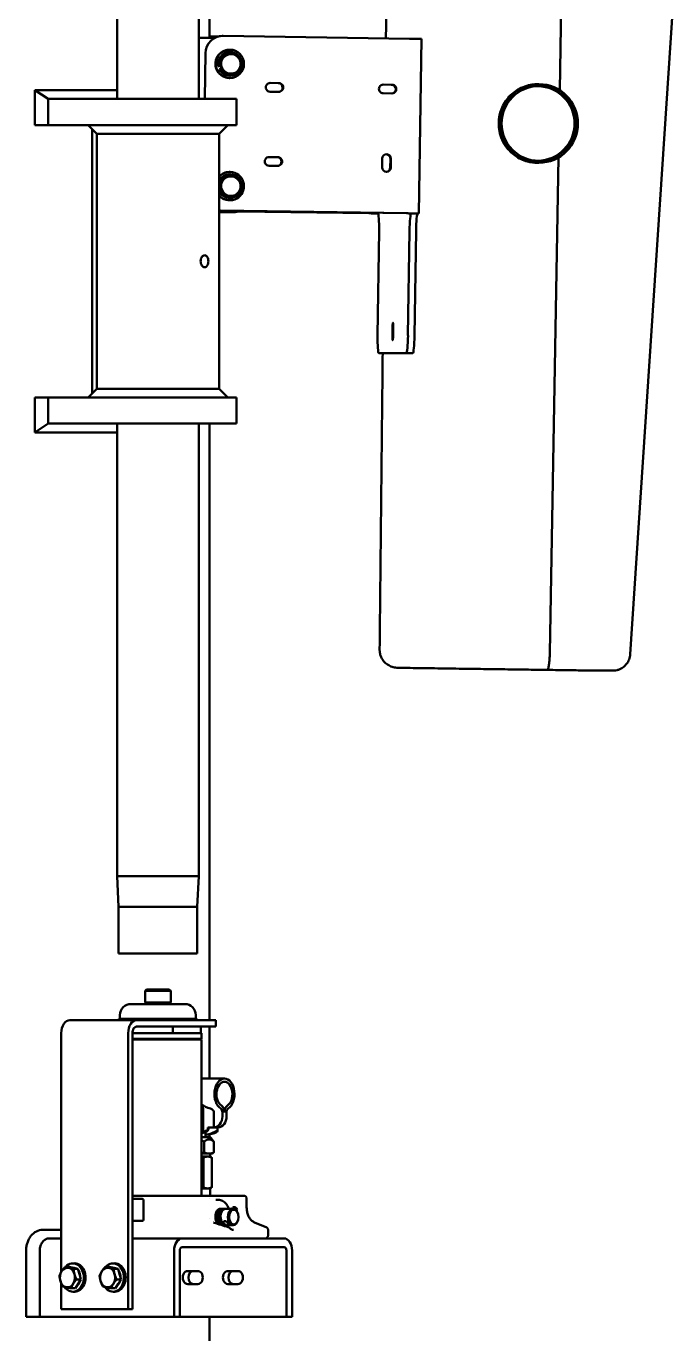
# Model space of a CAD drawing. Header units: inches. Extents: x 15 to 402, y 6 to 258.
# Drawn here: x 319.97 to 338.48, y 78.01 to 115.44 of the extents above; entities that cross this region are included whole.
import ezdxf

# ---------------------------------------------------------------- set-up
doc = ezdxf.new("R2010")
doc.units = ezdxf.units.IN
doc.header["$LTSCALE"] = 12
doc.header["$MEASUREMENT"] = 0
doc.layers.add('Visible (ANSI)', color=7, linetype='Continuous', lineweight=50)

msp = doc.modelspace()

# ---------------------------------------------------------------- linework, layer by layer
at = {"layer": 'Visible (ANSI)'}
for p, q in [((322.57209, 120.86465), (322.57209, 113.36465)), ((324.91209, 120.86465), (324.91209, 113.36465)), ((325.21803, 115.11465), (325.21803, 117.11465)), ((335.28763, 116.02362), (335.24495, 113.60899)), ((338.48223, 115.97381), (337.26489, 97.46387)), ((324.91209, 115.11465), (325.37053, 115.11465)), ((325.46903, 115.14936), (325.21803, 115.15296)), ((325.58385, 115.16282), (325.60019, 115.16282)), ((325.6073, 115.16277), (330.94481, 115.08622)), ((331.28709, 115.08089), (331.21593, 110.0814)), ((325.08356, 113.36465), (325.10214, 114.66997)), ((325.58231, 114.52448), (325.67424, 114.65792)), ((325.67424, 114.65792), (325.69105, 114.65792)), ((325.7952, 114.77065), (325.80218, 114.77065)), ((325.81037, 114.70465), (325.80218, 114.70465)), ((325.47838, 114.29725), (325.47019, 114.29725)), ((325.52659, 114.31427), (325.47838, 114.29725)), ((325.49038, 114.39104), (325.58231, 114.52448)), ((325.49038, 114.39104), (325.5072, 114.39104)), ((325.55954, 114.24441), (325.49038, 114.39104)), ((325.56423, 114.23081), (325.50126, 114.20857)), ((325.50946, 114.20857), (325.50126, 114.20857)), ((325.50946, 114.20857), (325.56555, 114.22838)), ((325.62869, 114.09778), (325.55954, 114.24441)), ((325.62869, 114.09778), (325.64551, 114.09778)), ((325.78977, 114.08458), (325.62869, 114.09778)), ((325.95086, 114.07138), (325.78977, 114.08458)), ((325.7952, 113.95865), (325.80218, 113.95865)), ((325.81037, 114.02465), (325.80218, 114.02465)), ((325.95086, 114.07138), (325.96767, 114.07138)), ((327.19076, 113.81469), (326.95045, 113.81814)), ((326.95807, 113.81827), (327.2071, 113.81469)), ((320.21962, 113.61328), (320.21962, 112.61465)), ((320.21962, 113.61328), (322.57209, 113.61328)), ((320.21962, 113.61328), (320.60597, 113.36465)), ((327.20354, 113.56472), (326.95452, 113.56829)), ((330.42806, 113.76827), (330.18775, 113.77171)), ((330.44084, 113.51829), (330.19182, 113.52186)), ((330.19538, 113.77184), (330.4444, 113.76827)), ((334.61433, 113.7829), (334.64636, 113.7829)), ((320.60597, 113.36465), (322.29582, 113.36465)), ((320.60597, 113.36465), (320.60597, 112.61465)), ((325.99209, 113.36465), (322.29582, 113.36465)), ((325.99209, 112.61465), (325.99209, 113.36465)), ((320.21962, 112.61465), (320.60597, 112.61465)), ((322.29582, 112.61465), (320.60597, 112.61465)), ((321.99209, 112.36465), (321.74209, 112.61465)), ((321.85779, 112.49895), (321.85779, 104.93035)), ((321.99209, 112.36465), (321.99209, 105.06465)), ((325.49209, 112.36465), (321.99209, 112.36465)), ((322.29582, 112.61465), (325.99209, 112.61465)), ((325.49209, 112.36465), (325.74209, 112.61465)), ((325.49209, 112.36465), (325.49209, 105.06465)), ((327.16059, 111.69491), (326.92028, 111.69836)), ((326.9279, 111.69848), (327.17693, 111.69491)), ((330.16165, 111.40208), (330.16521, 111.65205)), ((330.39433, 111.39851), (330.39789, 111.64848)), ((330.41423, 111.64848), (330.41067, 111.39851)), ((335.21097, 111.68609), (334.96035, 97.50583)), ((325.7952, 111.27065), (325.80218, 111.27065)), ((325.81037, 111.20465), (325.80218, 111.20465)), ((327.17337, 111.44494), (326.92435, 111.44851)), ((334.60614, 111.5329), (334.64636, 111.5329)), ((325.49209, 110.89352), (325.58231, 111.02448)), ((325.49209, 110.89104), (325.5072, 110.89104)), ((325.55954, 110.74441), (325.49209, 110.88742)), ((325.52659, 110.81427), (325.49209, 110.80209)), ((325.58231, 111.02448), (325.67424, 111.15792)), ((325.67424, 111.15792), (325.69105, 111.15792)), ((325.56423, 110.73081), (325.50126, 110.70857)), ((325.50946, 110.70857), (325.50126, 110.70857)), ((325.50946, 110.70857), (325.56555, 110.72838)), ((325.62869, 110.59778), (325.55954, 110.74441)), ((325.62869, 110.59778), (325.64551, 110.59778)), ((325.78977, 110.58458), (325.62869, 110.59778)), ((325.95086, 110.57138), (325.78977, 110.58458)), ((325.7952, 110.45865), (325.80218, 110.45865)), ((325.81037, 110.52465), (325.80218, 110.52465)), ((325.95086, 110.57138), (325.96767, 110.57138)), ((325.9034, 110.11465), (325.49209, 110.11465)), ((330.87365, 110.08673), (325.53615, 110.16328)), ((326.06039, 110.14013), (329.78378, 110.08673)), ((326.06106, 110.14036), (329.80012, 110.08673)), ((330.85731, 110.08673), (326.09936, 110.15497)), ((330.00323, 110.08406), (330.03613, 110.08406)), ((330.99484, 110.08406), (331.02774, 110.08406)), ((331.18161, 110.08138), (331.21451, 110.08138)), ((330.07259, 109.58411), (330.0299, 106.58441)), ((330.90145, 106.58441), (330.94415, 109.58411)), ((331.08822, 106.58173), (331.13092, 109.58143)), ((330.45471, 106.57941), (330.45827, 106.82939)), ((330.48006, 106.82939), (330.4765, 106.57941)), ((330.0663, 106.08446), (330.25307, 106.08179)), ((330.06636, 106.08446), (330.85076, 106.08446)), ((330.25313, 106.08179), (331.03753, 106.08179)), ((321.99209, 105.06465), (321.74209, 104.81465)), ((321.99209, 105.06465), (325.49209, 105.06465)), ((325.49209, 105.06465), (325.74209, 104.81465)), ((320.21962, 104.81465), (320.60597, 104.81465)), ((320.21962, 104.81465), (320.21962, 103.81601)), ((320.60597, 104.81465), (322.29582, 104.81465)), ((320.60597, 104.81465), (320.60597, 104.06465)), ((325.99209, 104.81465), (322.29582, 104.81465)), ((325.99209, 104.81465), (325.99209, 104.06465)), ((320.21962, 103.81601), (320.60597, 104.06465)), ((322.57209, 103.81601), (320.21962, 103.81601)), ((322.29582, 104.06465), (320.60597, 104.06465)), ((322.29582, 104.06465), (325.99209, 104.06465)), ((322.57209, 104.06465), (322.57209, 91.11465)), ((324.91209, 104.06465), (324.91209, 91.11465)), ((325.21803, 86.98965), (325.21803, 104.06465)), ((334.96035, 97.50583), (334.96035, 97.50579)), ((336.75826, 96.99657), (336.32356, 96.99657)), ((322.57209, 91.11465), (324.91209, 91.11465)), ((322.57209, 91.11465), (322.57581, 91.11465)), ((322.61709, 90.23465), (322.57209, 91.11465)), ((322.57581, 91.11465), (324.91209, 91.11465)), ((324.86709, 90.23465), (324.91209, 91.11465)), ((322.61709, 90.23465), (324.86709, 90.23465)), ((322.61709, 90.23465), (322.61709, 88.89465)), ((322.62066, 90.23465), (322.61709, 90.23465)), ((324.86709, 90.23465), (322.62066, 90.23465)), ((324.86709, 90.23465), (324.86709, 88.89465)), ((322.61709, 88.89465), (324.86709, 88.89465)), ((323.41706, 87.86945), (323.37512, 87.82751)), ((323.37512, 87.82751), (324.10907, 87.82751)), ((323.37512, 87.82751), (323.37512, 87.49199)), ((324.06713, 87.86945), (323.41706, 87.86945)), ((324.06713, 87.86945), (324.10907, 87.82751)), ((324.10907, 87.82751), (324.10907, 87.49199)), ((324.51263, 87.45005), (322.97155, 87.45005)), ((324.10907, 87.49199), (323.37512, 87.49199)), ((323.41706, 87.45005), (323.37512, 87.49199)), ((324.06713, 87.45005), (324.10907, 87.49199)), ((321.21913, 86.98965), (323.13424, 86.98965)), ((322.657, 87.03065), (322.58736, 86.99044)), ((322.657, 87.1355), (322.657, 87.03065)), ((322.72244, 87.03065), (322.657, 87.03065)), ((323.55367, 87.03065), (322.72244, 87.03065)), ((323.13424, 86.98965), (325.34404, 86.98965)), ((324.57332, 87.03065), (323.55367, 87.03065)), ((324.82718, 87.03065), (324.57332, 87.03065)), ((324.82718, 87.1355), (324.82718, 87.03065)), ((324.82718, 87.03065), (324.89682, 86.99044)), ((325.40253, 86.98965), (325.34404, 86.98965)), ((325.40253, 86.98965), (325.40253, 86.80215)), ((320.97808, 86.61465), (320.97808, 79.78315)), ((322.89319, 78.71431), (322.89319, 86.61465)), ((323.01372, 78.71431), (323.01372, 86.61465)), ((324.17063, 86.61125), (323.01372, 86.61125)), ((323.13424, 86.80215), (325.34404, 86.80215)), ((324.17063, 86.61125), (324.17063, 86.80215)), ((324.97601, 86.61125), (324.17063, 86.61125)), ((324.97601, 86.61125), (324.97601, 86.80215)), ((324.99505, 86.61125), (324.97601, 86.61125)), ((324.99505, 86.61125), (324.99505, 86.45397)), ((325.21803, 85.31635), (325.21803, 86.80215)), ((325.40253, 86.80215), (325.34404, 86.80215)), ((324.99505, 86.45397), (323.01372, 86.45397)), ((324.99505, 86.4372), (323.01372, 86.4372)), ((324.8902, 86.4372), (324.8902, 86.45397)), ((324.99505, 86.4372), (324.99505, 81.96115)), ((325.64777, 85.31635), (324.99505, 85.31635)), ((325.04173, 84.40466), (325.04173, 83.79441)), ((325.3475, 83.91975), (325.3475, 84.3482)), ((325.58846, 84.2343), (325.58846, 84.3482)), ((325.70708, 84.3482), (325.70708, 84.2343)), ((325.17172, 83.83931), (325.17172, 83.91975)), ((325.3475, 83.91975), (325.17172, 83.91975)), ((325.46612, 83.91975), (325.3475, 83.91975)), ((325.45074, 83.83931), (325.45074, 83.91975)), ((325.23945, 83.63875), (324.99505, 83.63875)), ((325.06982, 83.50862), (325.06982, 83.1997)), ((325.10838, 83.79857), (325.10838, 83.63875)), ((325.10838, 83.71005), (325.12371, 83.71005)), ((325.21803, 83.63875), (325.21803, 83.7173)), ((325.23945, 83.63875), (325.31542, 83.54821)), ((325.3422, 83.50862), (325.3422, 83.1997)), ((325.20601, 83.16693), (324.99505, 83.16693)), ((325.29187, 83.16693), (325.20601, 83.16693)), ((325.23945, 83.08305), (325.23945, 83.16693)), ((325.29187, 83.16693), (325.31542, 83.18052)), ((325.16585, 83.08305), (324.99505, 83.08305)), ((325.04912, 83.05495), (325.04912, 82.19895)), ((325.23945, 83.08305), (325.16585, 83.08305)), ((325.23945, 83.08305), (325.25963, 83.07139)), ((325.28259, 83.05495), (325.28259, 82.19895)), ((324.99505, 82.17085), (325.16585, 82.17085)), ((325.16585, 82.17085), (325.23945, 82.17085)), ((325.23945, 82.17085), (325.25963, 82.18251)), ((325.23945, 82.17085), (325.23945, 81.96115)), ((323.01372, 81.96115), (323.88107, 81.96115)), ((323.01761, 81.87344), (323.01372, 81.87344)), ((323.28758, 81.87344), (323.01761, 81.87344)), ((323.33354, 81.81344), (323.33354, 81.29965)), ((323.88107, 81.96115), (326.19951, 81.96115)), ((325.21803, 81.88703), (325.21803, 81.88704)), ((325.40433, 81.84844), (325.4638, 81.84844)), ((325.89154, 81.62764), (325.86498, 81.58631)), ((326.28339, 81.87727), (326.28339, 81.62524)), ((323.01372, 81.23965), (323.01761, 81.23965)), ((323.01761, 81.23965), (323.28758, 81.23965)), ((325.21803, 81.30128), (325.21803, 81.30129)), ((325.53423, 81.58631), (325.52805, 81.58631)), ((325.58366, 81.58631), (325.57748, 81.58631)), ((325.63309, 81.58631), (325.62691, 81.58631)), ((325.89431, 81.58631), (325.67634, 81.58631)), ((326.00444, 81.55507), (325.99029, 81.53305)), ((326.02726, 81.46504), (326.02155, 81.47873)), ((320.44067, 80.9869), (320.97808, 80.9869)), ((325.632, 81.22386), (325.58178, 81.14573)), ((325.7449, 81.15129), (325.69896, 81.07983)), ((325.89431, 81.11449), (325.72124, 81.11449)), ((326.02726, 81.23576), (326.02155, 81.22207)), ((326.52222, 81.18941), (326.84545, 81.06123)), ((326.89505, 80.98121), (326.89505, 80.82353)), ((320.63275, 80.73965), (320.97808, 80.73965)), ((323.01372, 80.73965), (324.43317, 80.73965)), ((327.35785, 80.73965), (324.43317, 80.73965)), ((324.43317, 80.48965), (327.35785, 80.48965)), ((319.97171, 80.38965), (319.97171, 78.49452)), ((320.36133, 80.38965), (320.36133, 78.49452)), ((324.20819, 80.38965), (324.20819, 78.49452)), ((324.36889, 78.49452), (324.36889, 80.38965)), ((327.42213, 80.38965), (327.42213, 78.49452)), ((327.58283, 78.49452), (327.58283, 80.38965)), ((321.20684, 79.92357), (321.08284, 79.92357)), ((321.20684, 79.92357), (321.32939, 79.89661)), ((321.36111, 80.02552), (321.30968, 80.02552)), ((321.45194, 79.86964), (321.32794, 79.86964)), ((321.32939, 79.89661), (321.45194, 79.86964)), ((321.45194, 79.86964), (321.49533, 79.71762)), ((322.3559, 79.92357), (322.23191, 79.92357)), ((322.3559, 79.92357), (322.47845, 79.89661)), ((322.51017, 80.02552), (322.45875, 80.02552)), ((322.601, 79.86964), (322.47701, 79.86964)), ((322.47845, 79.89661), (322.601, 79.86964)), ((322.601, 79.86964), (322.64439, 79.71762)), ((324.59734, 79.80702), (324.88461, 79.80702)), ((325.74641, 79.80702), (326.03367, 79.80702)), ((320.97808, 79.44448), (320.97808, 78.71431)), ((321.45955, 79.44052), (321.38039, 79.31546)), ((321.53871, 79.56559), (321.41472, 79.56559)), ((321.53871, 79.56559), (321.45955, 79.44052)), ((321.49533, 79.71762), (321.53871, 79.56559)), ((322.60862, 79.44052), (322.52945, 79.31546)), ((322.68778, 79.56559), (322.56378, 79.56559)), ((322.68778, 79.56559), (322.60862, 79.44052)), ((322.64439, 79.71762), (322.68778, 79.56559)), ((324.88461, 79.43202), (324.59734, 79.43202)), ((326.03367, 79.43202), (325.74641, 79.43202)), ((321.38039, 79.31546), (321.25639, 79.31546)), ((321.36111, 79.21352), (321.30968, 79.21352)), ((322.52945, 79.31546), (322.40546, 79.31546)), ((322.51017, 79.21352), (322.45875, 79.21352)), ((320.97808, 78.71431), (322.89319, 78.71431)), ((322.89319, 78.71431), (323.01372, 78.71431)), ((319.97171, 78.49452), (320.36133, 78.49452)), ((324.20819, 78.49452), (320.36133, 78.49452)), ((324.36889, 78.49452), (324.20819, 78.49452)), ((327.42213, 78.49452), (324.36889, 78.49452)), ((325.21803, 69.48565), (325.21803, 78.49452)), ((327.42213, 78.49452), (327.58283, 78.49452))]:
    msp.add_line(p, q, dxfattribs=at)
for centre, radius, start, end in [((322.97155, 87.1355), 0.31455, 90, 180), ((324.51263, 87.1355), 0.31455, 0, 90), ((326.19951, 81.87727), 0.08388, 0, 90)]:
    msp.add_arc(centre, radius, start, end, dxfattribs=at)
for centre, major_axis, ratio, start_param, end_param in [((325.60019, 114.66282), (0, 0.5), 0.9961947, 6.26889911, 7.83969543), ((325.58385, 114.66282), (0, 0.5), 0.9961947, 0, 0.44258404), ((330.91213, 115.08622), (0.37496, -0.00534), 0.00124508, 0.00000038, 1.48353892), ((325.7952, 114.36465), (0, -0.406), 0.9961947, 3.14159265, 6.28318531), ((325.80218, 114.36465), (0, 0.34), 0.9961947, 0, 1.77035334), ((325.81037, 114.36465), (0, 0.34), 0.9961947, 4.6546772, 8.05353864), ((325.83155, 114.36465), (0, 0.281), 0.9961947, 6.20174484, 7.2489424), ((325.83155, 114.36465), (0, 0.281), 0.9961947, 5.15454729, 6.20174484), ((325.80218, 114.36465), (0, -0.34), 0.9961947, 5.18930475, 6.28318531), ((325.81037, 114.36465), (0, -0.34), 0.9961947, 5.18930475, 7.7583548), ((325.83155, 114.36465), (0, -0.281), 0.9961947, 4.10734974, 5.15454729), ((325.81037, 114.36465), (0, 0.281), 0.9961947, 1.89425748, 2.1316518), ((325.81037, 114.36465), (0, 0.281), 0.9961947, 0.8525336, 1.07898058), ((325.83155, 114.36465), (0, -0.281), 0.9961947, 5.15454729, 6.20174484), ((325.83155, 114.36465), (0, -0.281), 0.9961947, 6.20174484, 7.2489424), ((325.83155, 114.36465), (0, 0.281), 0.9961947, 4.10734974, 5.15454729), ((325.81037, 114.36465), (0, -0.281), 0.9961947, 6.16615346, 6.23733623), ((326.9563, 113.69328), (0, -0.125), 0.9961947, 3.12730645, 6.26889911), ((327.18898, 113.68971), (0, -0.125), 0.9961947, 0.04695665, 3.12730645), ((327.20532, 113.68971), (0, 0.125), 0.9961947, 3.12730645, 6.26889911), ((330.1936, 113.64685), (0, -0.125), 0.9961947, 3.12730645, 6.26889911), ((330.42628, 113.64328), (0, -0.125), 0.9961947, 0.04695665, 3.12730645), ((330.44262, 113.64328), (0, 0.125), 0.9961947, 3.12730645, 6.26889911), ((334.60278, 112.6579), (0, -1.06949), 0.9961947, 0.02045237, 3.12114028), ((326.92613, 111.5735), (0, -0.125), 0.9961947, 3.12730645, 6.26889911), ((327.15881, 111.56992), (0, -0.125), 0.9961947, 0.04695665, 3.12730645), ((327.17515, 111.56992), (0, 0.125), 0.9961947, 3.12730645, 6.26889911), ((330.28972, 111.65027), (0, 0.125), 0.9961947, 4.69810278, 7.83969543), ((330.27338, 111.65027), (0, 0.125), 0.9961947, 4.69810278, 6.21752163), ((325.80218, 110.86465), (0, 0.406), 0.9961947, 2.26794786, 7.1568301), ((325.7952, 110.86465), (0, 0.406), 0.9961947, 0, 0.84720825), ((325.81037, 110.86465), (0, 0.34), 0.9961947, 4.6546772, 7.50489974), ((325.80218, 110.86465), (0, 0.34), 0.9961947, 0, 1.1567467), ((330.28616, 111.40029), (0, -0.125), 0.9961947, 4.69810278, 7.83969543), ((330.26982, 111.40029), (0, -0.125), 0.9961947, 0.06566367, 1.55651013), ((325.81037, 110.86465), (0, -0.34), 0.9961947, 5.18930475, 7.7583548), ((325.83155, 110.86465), (0, -0.281), 0.9961947, 4.10734974, 5.15454729), ((325.81037, 110.86465), (0, 0.281), 0.9961947, 0.8525336, 1.07898058), ((325.83155, 110.86465), (0, 0.281), 0.9961947, 6.20174484, 7.2489424), ((325.83155, 110.86465), (0, 0.281), 0.9961947, 5.15454729, 6.20174484), ((325.83155, 110.86465), (0, 0.281), 0.9961947, 4.10734974, 5.15454729), ((325.7952, 110.86465), (0, -0.406), 0.9961947, 5.43597706, 6.28318531), ((325.80218, 110.86465), (0, -0.34), 0.9961947, 5.18930475, 6.28318531), ((325.81037, 110.86465), (0, 0.281), 0.9961947, 1.89425748, 2.1316518), ((325.83155, 110.86465), (0, -0.281), 0.9961947, 5.15454729, 6.20174484), ((325.81037, 110.86465), (0, -0.281), 0.9961947, 6.16615346, 6.23733623), ((325.83155, 110.86465), (0, -0.281), 0.9961947, 6.20174484, 7.2489424), ((325.54326, 110.66323), (0, -0.5), 0.9961947, 6.18026888, 6.26889911), ((325.9034, 110.61465), (0, -0.5), 0.9961947, 0, 0.40436332), ((329.81646, 110.08673), (-0.37496, 0.00534), 0.00124508, 1.48353875, 2.20511079), ((329.81646, 110.08673), (0.18748, -0.00267), 0.00124508, 4.62513138, 6.1959277), ((330.02901, 109.58411), (0.00717, 0.49995), 0.08714685, 4.71363882, 6.28443514), ((330.84097, 110.08673), (0.18748, -0.00267), 0.00124508, 6.1959277, 7.76672403), ((330.84097, 110.08673), (0.37496, -0.00534), 0.00124508, 6.1959277, 7.76672403), ((330.98773, 109.58411), (0.00717, 0.49995), 0.08714685, 0.00124984, 1.57204616), ((331.17449, 109.58143), (0.00717, 0.49995), 0.08714685, 0.00124984, 1.57204616), ((330.46916, 106.82939), (0.00179, 0.12499), 0.08714685, 4.71363882, 7.85523147), ((330.07347, 106.58441), (-0.00717, -0.49995), 0.08714685, 4.71363882, 6.28443514), ((330.4656, 106.57941), (-0.00179, -0.12499), 0.08714685, 4.71363882, 7.85523147), ((330.85788, 106.58441), (-0.00717, -0.49995), 0.08714685, 0.00124984, 1.57204616), ((331.04464, 106.58173), (-0.00717, -0.49995), 0.08714685, 0.00124984, 1.57204616), ((330.59022, 97.57671), (-0.44224, 0.23315), 0.99921918, 0.47461333, 0.52037595), ((321.21913, 86.61465), (0, 0.375), 0.64278761, 0, 1.57079633), ((323.13424, 86.61465), (0, 0.375), 0.64278761, 0, 1.57079633), ((323.13424, 86.61465), (0, 0.1875), 0.64278761, 0, 1.57079633), ((325.64777, 84.87074), (0, -0.44561), 0.64278761, 0.38163623, 5.90154908), ((325.64777, 84.87074), (0, -0.35334), 0.64278761, 0.38163623, 5.90154908), ((325.4775, 84.87074), (0.62779, 0), 0.70980781, 3.83592501, 4.33075275), ((324.45087, 84.40466), (0.59086, 0), 0.70980781, 0, 0.40018522), ((325.18206, 84.3482), (0.16544, 0), 0.70980781, 0, 1.1891601), ((325.3475, 84.2343), (0, -0.31455), 0.76604444, 0, 1.57079633), ((325.46612, 84.2343), (0, -0.31455), 0.76604444, 0, 1.57079633), ((325.51298, 84.3482), (0, 0.11743), 0.64278761, 4.71238898, 5.90154908), ((325.51298, 84.3482), (0, 0.2097), 0.64278761, 4.71238898, 5.90154908), ((325.78257, 84.3482), (0, 0.2097), 0.64278761, 0.38163623, 1.57079633), ((325.78257, 84.3482), (0, 0.11743), 0.64278761, 0.38163623, 1.57079633), ((325.06441, 83.95169), (0, -0.18349), 0.76604444, 0.31821565, 1.39583924), ((324.78538, 84.75855), (0, -1.0485), 0.76604444, 0.26409472, 0.50179497), ((324.72608, 84.75855), (0, -1.0485), 0.76604444, 0.34147389, 0.40389183), ((324.46121, 84.75855), (1.47716, 0), 0.70980782, 5.11628082, 5.21418395), ((325.06441, 84.75855), (0, -1.0485), 0.76604444, 0.05478005, 0.50179497), ((325.12371, 84.75855), (0, -1.0485), 0.76604444, 0, 0.40389183), ((325.38858, 84.75855), (0, 1.0485), 0.12325683, 3.54548453, 3.64338766), ((323.28758, 81.81344), (0, 0.06), 0.76604444, 4.71238898, 6.28318531), ((325.94799, 81.59136), (0.05645, -0.03628), 0.54167522, 0, 3.14159265), ((323.28758, 81.29965), (0, -0.06), 0.76604444, 0, 1.57079633), ((325.89431, 81.3504), (0, -0.23591), 0.64278761, 2.14596671, 7.27881125), ((325.63823, 81.10944), (0.05645, -0.03628), 0.54167522, 0.20816827, 3.8803345), ((324.43317, 80.38965), (0, 0.35), 0.64278761, 0, 1.57079633), ((324.43317, 80.38965), (0, 0.1), 0.64278761, 0, 1.57079633), ((327.35785, 80.38965), (0, 0.35), 0.64278761, 4.71238898, 6.28318531), ((327.35785, 80.38965), (0, 0.1), 0.64278761, 4.71238898, 6.28318531), ((321.15348, 79.61952), (0, -0.281), 0.76604444, 4.02181599, 5.06901354), ((321.15348, 79.61952), (0, 0.281), 0.76604444, 6.11621109, 7.16340864), ((321.30968, 79.61952), (0, 0.406), 0.76604444, 2.28956428, 7.00757386), ((321.15348, 79.61952), (0, 0.281), 0.76604444, 5.06901354, 6.11621109), ((321.30968, 79.61952), (0, 0.281), 0.76604444, 5.95850892, 6.27391326), ((321.36111, 79.83931), (0, 0.1875), 0.76604444, 6.12321427, 6.40073659), ((321.36111, 79.61952), (0, 0.406), 0.76604444, 3.14159265, 6.28318531), ((321.30968, 79.61952), (0, -0.281), 0.76604444, 1.55112751, 2.30371427), ((322.30255, 79.61952), (0, -0.281), 0.76604444, 4.02181599, 5.06901354), ((322.30255, 79.61952), (0, 0.281), 0.76604444, 6.11621109, 7.16340864), ((322.45875, 79.61952), (0, 0.406), 0.76604444, 2.28956428, 7.00757386), ((322.30255, 79.61952), (0, 0.281), 0.76604444, 5.06901354, 6.11621109), ((322.45875, 79.61952), (0, 0.281), 0.76604444, 5.95850892, 6.27391326), ((322.51017, 79.83931), (0, 0.1875), 0.76604444, 6.12321427, 6.40073659), ((322.51017, 79.61952), (0, 0.406), 0.76604444, 3.14159265, 6.28318531), ((322.45875, 79.61952), (0, -0.281), 0.76604444, 1.55112751, 2.30371427), ((324.59734, 79.61952), (0, -0.1875), 0.76604444, 3.14159265, 6.28318531), ((324.75804, 79.61952), (0, 0.1875), 0.76604444, 0, 3.14159265), ((324.88461, 79.61952), (0, 0.1875), 0.76604444, 3.14159265, 6.28318531), ((325.74641, 79.61952), (0, -0.1875), 0.76604444, 3.14159265, 6.28318531), ((325.90711, 79.61952), (0, 0.1875), 0.76604444, 0, 3.14159265), ((326.03367, 79.61952), (0, 0.1875), 0.76604444, 3.14159265, 6.28318531), ((321.15348, 79.61952), (0, -0.281), 0.76604444, 5.06901354, 6.11621109), ((321.15348, 79.61952), (0, -0.281), 0.76604444, 6.11621109, 7.16340864), ((321.15348, 79.61952), (0, 0.281), 0.76604444, 4.02181599, 5.06901354), ((321.30968, 79.61952), (0, -0.281), 0.76604444, 0.53928806, 1.22115861), ((322.30255, 79.61952), (0, -0.281), 0.76604444, 5.06901354, 6.11621109), ((322.30255, 79.61952), (0, -0.281), 0.76604444, 6.11621109, 7.16340864), ((322.30255, 79.61952), (0, 0.281), 0.76604444, 4.02181599, 5.06901354), ((322.45875, 79.61952), (0, -0.281), 0.76604444, 0.53928806, 1.22115861)]:
    msp.add_ellipse(centre, major_axis=major_axis, ratio=ratio, start_param=start_param, end_param=end_param, dxfattribs=at)
for centre, major_axis, ratio in [((325.80218, 114.36465), (0, -0.406), 0.9961947), ((334.64636, 112.6579), (0, 1.125), 0.9961947), ((334.64636, 112.6579), (0, 1.06949), 0.9961947), ((325.91359, 81.3504), (0, 0.21075), 0.64278761)]:
    msp.add_ellipse(centre, major_axis=major_axis, ratio=ratio, dxfattribs=at)
for points in [[(330.27978, 116.08076), (330.27642, 115.75247), (330.27305, 115.42419), (330.26969, 115.09591)], [(325.33792, 81.19744), (325.34394, 81.19507), (325.34996, 81.19285), (325.35596, 81.1908)], [(325.35596, 81.1908), (325.48269, 81.14744), (325.61491, 81.10409), (325.75469, 81.06329)], [(325.57935, 81.11692), (325.58056, 81.11666), (325.58178, 81.11642), (325.58299, 81.1162)], [(325.58057, 81.11667), (325.58049, 81.11665), (325.5804, 81.11663), (325.58031, 81.11662)]]:
    msp.add_open_spline(points, degree=3, dxfattribs=at)
for points, weights in [([(325.60131, 114.52448), (325.64397, 114.58641), (325.69105, 114.65792)], [1, 1.0379548493, 1]), ([(325.69105, 114.65792), (325.77956, 114.65084), (325.85432, 114.64472)], [1, 1.0379548493, 1]), ([(325.85432, 114.64472), (325.92908, 114.63859), (326.01321, 114.63152)], [1, 1.0379548493, 1]), ([(326.01321, 114.63152), (326.05246, 114.55294), (326.08456, 114.48489)], [1, 1.0379548493, 1]), ([(325.5072, 114.39104), (325.55865, 114.46255), (325.60131, 114.52448)], [1, 1.0379548493, 1]), ([(325.57854, 114.24441), (325.54644, 114.31246), (325.5072, 114.39104)], [1, 1.0379548493, 1]), ([(325.64551, 114.09778), (325.61063, 114.17636), (325.57854, 114.24441)], [1, 1.0379548493, 1]), ([(326.06178, 114.20482), (326.01912, 114.14289), (325.96767, 114.07138)], [1, 1.0379548493, 1]), ([(326.15152, 114.33825), (326.10445, 114.26675), (326.06178, 114.20482)], [1, 1.0379548493, 1]), ([(326.08456, 114.48489), (326.11665, 114.41683), (326.15152, 114.33825)], [1, 1.0379548493, 1]), ([(325.80877, 114.08458), (325.73402, 114.09071), (325.64551, 114.09778)], [1, 1.0379548493, 1]), ([(325.96767, 114.07138), (325.88353, 114.07845), (325.80877, 114.08458)], [1, 1.0379548493, 1]), ([(325.5072, 110.89104), (325.55865, 110.96255), (325.60131, 111.02448)], [1, 1.0379548493, 1]), ([(325.57854, 110.74441), (325.54644, 110.81246), (325.5072, 110.89104)], [1, 1.0379548493, 1]), ([(325.60131, 111.02448), (325.64397, 111.08641), (325.69105, 111.15792)], [1, 1.0379548493, 1]), ([(325.69105, 111.15792), (325.77956, 111.15084), (325.85432, 111.14472)], [1, 1.0379548493, 1]), ([(325.85432, 111.14472), (325.92908, 111.13859), (326.01321, 111.13152)], [1, 1.0379548493, 1]), ([(326.01321, 111.13152), (326.05246, 111.05294), (326.08456, 110.98489)], [1, 1.0379548493, 1]), ([(326.15152, 110.83825), (326.10445, 110.76675), (326.06178, 110.70482)], [1, 1.0379548493, 1]), ([(326.08456, 110.98489), (326.11665, 110.91683), (326.15152, 110.83825)], [1, 1.0379548493, 1]), ([(325.64551, 110.59778), (325.61063, 110.67636), (325.57854, 110.74441)], [1, 1.0379548493, 1]), ([(325.80877, 110.58458), (325.73402, 110.59071), (325.64551, 110.59778)], [1, 1.0379548493, 1]), ([(325.96767, 110.57138), (325.88353, 110.57845), (325.80877, 110.58458)], [1, 1.0379548493, 1]), ([(326.06178, 110.70482), (326.01912, 110.64289), (325.96767, 110.57138)], [1, 1.0379548493, 1]), ([(322.72244, 87.03065), (322.65637, 87.03065), (322.58599, 86.98965)], [1.36108457154, 1.36108457154, 1.31795760065]), ([(322.85888, 86.98965), (322.7885, 87.03065), (322.72244, 87.03065)], [1.31795760065, 1.36108457154, 1.36108457154]), ([(323.55367, 87.03065), (323.36345, 87.03065), (323.16078, 86.98965)], [1.36108457154, 1.36108457154, 1.31795760065]), ([(323.94655, 86.98965), (323.74388, 87.03065), (323.55367, 87.03065)], [1.31795760065, 1.36108457154, 1.36108457154]), ([(324.57332, 87.03065), (324.44916, 87.03065), (324.31688, 86.98965)], [1.36108457154, 1.36108457154, 1.31795760065]), ([(324.82976, 86.98965), (324.69748, 87.03065), (324.57332, 87.03065)], [1.31795760065, 1.36108457154, 1.36108457154]), ([(324.89682, 86.99044), (324.89751, 86.99005), (324.89819, 86.98965)], [1.3187668133, 1.31836412295, 1.31795760065]), ([(324.99505, 83.54723), (325.03095, 83.53214), (325.06982, 83.50862)], [1.4573571246, 1.43341921249, 1.3976395859]), ([(325.3422, 83.50862), (325.20601, 83.63487), (325.06982, 83.50862)], [1.3976395859, 1.6138551823, 1.3976395859]), ([(325.3422, 83.50862), (325.32827, 83.5329), (325.31542, 83.54821)], [1.3976395859, 1.4346058312, 1.45893188482]), ([(325.06982, 83.1997), (325.03095, 83.18831), (324.99505, 83.181)], [2.02554940853, 2.07740355048, 2.11209591624]), ([(325.20601, 83.16693), (325.14281, 83.16693), (325.06982, 83.1997)], [2.04395250875, 2.04395250875, 1.89720332115]), ([(325.3422, 83.1997), (325.26922, 83.16693), (325.20601, 83.16693)], [1.89720332115, 2.04395250875, 2.04395250875]), ([(325.31542, 83.18052), (325.32827, 83.18794), (325.3422, 83.1997)], [2.11437816029, 2.07912327482, 2.02554940852]), ([(324.99505, 83.06887), (325.02116, 83.06315), (325.04912, 83.05495)], [3.46705251469, 3.41529869559, 3.34375465086]), ([(325.04912, 83.05495), (325.11168, 83.08305), (325.16585, 83.08305)], [3.34375465086, 3.60239497321, 3.60239497321]), ([(325.16585, 83.08305), (325.22003, 83.08305), (325.28259, 83.05495)], [3.60239497321, 3.60239497321, 3.34375465086]), ([(325.28259, 83.05495), (325.27064, 83.06503), (325.25963, 83.07139)], [3.34375465086, 3.43219379919, 3.49039217576]), ([(325.04912, 82.19895), (325.02116, 82.19075), (324.99505, 82.18503)], [3.34375465086, 3.41529869559, 3.46705251469]), ([(325.16585, 82.17085), (325.11168, 82.17085), (325.04912, 82.19895)], [3.60239497321, 3.60239497321, 3.34375465086]), ([(325.28259, 82.19895), (325.22003, 82.17085), (325.16585, 82.17085)], [3.34375465086, 3.60239497321, 3.60239497321]), ([(325.25963, 82.18251), (325.27064, 82.18886), (325.28259, 82.19895)], [3.49039217576, 3.43219379919, 3.34375465086]), ([(320.92451, 79.67344), (320.9508, 79.74046), (320.98754, 79.79851)], [1, 1.0379548493, 1]), ([(320.98754, 79.79851), (321.02428, 79.85655), (321.08284, 79.92357)], [1, 1.0379548493, 1]), ([(321.08284, 79.92357), (321.13238, 79.90912), (321.18926, 79.89661)], [1, 1.0379548493, 1]), ([(321.18926, 79.89661), (321.24614, 79.88409), (321.32794, 79.86964)], [1, 1.0379548493, 1]), ([(321.32794, 79.86964), (321.33506, 79.78817), (321.3552, 79.71762)], [1, 1.0379548493, 1]), ([(322.07358, 79.67344), (322.09987, 79.74046), (322.13661, 79.79851)], [1, 1.0379548493, 1]), ([(322.13661, 79.79851), (322.17335, 79.85655), (322.23191, 79.92357)], [1, 1.0379548493, 1]), ([(322.23191, 79.92357), (322.28145, 79.90912), (322.33833, 79.89661)], [1, 1.0379548493, 1]), ([(322.33833, 79.89661), (322.3952, 79.88409), (322.47701, 79.86964)], [1, 1.0379548493, 1]), ([(322.47701, 79.86964), (322.48413, 79.78817), (322.50426, 79.71762)], [1, 1.0379548493, 1]), ([(320.95177, 79.52142), (320.93163, 79.59197), (320.92451, 79.67344)], [1, 1.0379548493, 1]), ([(321.01129, 79.36939), (320.9719, 79.45086), (320.95177, 79.52142)], [1, 1.0379548493, 1]), ([(321.11771, 79.34242), (321.06083, 79.35494), (321.01129, 79.36939)], [1, 1.0379548493, 1]), ([(321.31942, 79.44052), (321.28268, 79.38248), (321.25639, 79.31546)], [1, 1.0379548493, 1]), ([(321.41472, 79.56559), (321.35616, 79.49857), (321.31942, 79.44052)], [1, 1.0379548493, 1]), ([(321.3552, 79.71762), (321.37533, 79.64706), (321.41472, 79.56559)], [1, 1.0379548493, 1]), ([(322.10084, 79.52142), (322.0807, 79.59197), (322.07358, 79.67344)], [1, 1.0379548493, 1]), ([(322.16036, 79.36939), (322.12097, 79.45086), (322.10084, 79.52142)], [1, 1.0379548493, 1]), ([(322.26677, 79.34242), (322.2099, 79.35494), (322.16036, 79.36939)], [1, 1.0379548493, 1]), ([(322.46849, 79.44052), (322.43175, 79.38248), (322.40546, 79.31546)], [1, 1.0379548493, 1]), ([(322.56378, 79.56559), (322.50523, 79.49857), (322.46849, 79.44052)], [1, 1.0379548493, 1]), ([(322.50426, 79.71762), (322.5244, 79.64706), (322.56378, 79.56559)], [1, 1.0379548493, 1]), ([(321.25639, 79.31546), (321.17458, 79.32991), (321.11771, 79.34242)], [1, 1.0379548493, 1]), ([(322.40546, 79.31546), (322.32365, 79.32991), (322.26677, 79.34242)], [1, 1.0379548493, 1])]:
    msp.add_rational_spline(points, weights, degree=2, dxfattribs=at)
for points, knots in [([(334.60614, 111.5329), (334.51087, 111.5329), (334.41589, 111.54527), (334.19502, 111.60404), (334.07369, 111.6613), (333.86512, 111.81065), (333.7774, 111.8988), (333.64946, 112.07917), (333.60362, 112.16573), (333.54222, 112.33038), (333.52257, 112.4062), (333.50479, 112.52377), (333.50087, 112.56432), (333.49775, 112.63718), (333.49774, 112.66941), (333.5006, 112.73697), (333.50374, 112.77224), (333.51606, 112.86265), (333.52766, 112.91736), (333.58257, 113.10657), (333.64676, 113.23353), (333.81917, 113.45842), (333.92634, 113.55384), (334.17476, 113.70201), (334.31474, 113.75142), (334.51121, 113.77927), (334.5628, 113.7829), (334.61433, 113.7829)], [-10.75690673, -10.75690673, -10.75690673, -10.75690673, -10.01699182, -10.01699182, -8.98720941, -8.98720941, -8.03485579, -8.03485579, -7.28612208, -7.28612208, -6.68856196, -6.68856196, -6.37773006, -6.37773006, -6.13196186, -6.13196186, -5.86208073, -5.86208073, -5.43641022, -5.43641022, -4.36055296, -4.36055296, -3.27084968, -3.27084968, -2.13734885, -2.13734885, -1.73687203, -1.73687203, -1.73687203, -1.73687203]), ([(325.08267, 108.54277), (325.06879, 108.54277), (325.05365, 108.54709), (325.02521, 108.56464), (325.01193, 108.57786), (324.99069, 108.60837), (324.98133, 108.62768), (324.96882, 108.67003), (324.96571, 108.69305), (324.96571, 108.73624), (324.96882, 108.75927), (324.98133, 108.80161), (324.99069, 108.82093), (325.01193, 108.85143), (325.02521, 108.86466), (325.05365, 108.8822), (325.06879, 108.88652), (325.08267, 108.88652)], [0.65824468, 0.65824468, 0.65824468, 0.65824468, 0.82280559, 0.82280559, 0.9873665, 0.9873665, 1.15192793, 1.15192793, 1.31648936, 1.31648936, 1.48105079, 1.48105079, 1.64561222, 1.64561222, 1.81017313, 1.81017313, 1.97473404, 1.97473404, 1.97473404, 1.97473404]), ([(325.08267, 108.88652), (325.09655, 108.88652), (325.11101, 108.8822), (325.13701, 108.86466), (325.14856, 108.85143), (325.16654, 108.82093), (325.17418, 108.80161), (325.18423, 108.75927), (325.18667, 108.73624), (325.18667, 108.71465), (325.18667, 108.69305), (325.18423, 108.67003), (325.17418, 108.62768), (325.16654, 108.60837), (325.14856, 108.57786), (325.13701, 108.56464), (325.11101, 108.54709), (325.09655, 108.54277), (325.08267, 108.54277)], [1.97473404, 1.97473404, 1.97473404, 1.97473404, 2.13929495, 2.13929495, 2.30385586, 2.30385586, 2.46841729, 2.46841729, 2.63297872, 2.63297872, 2.63297872, 2.79754015, 2.79754015, 2.96210158, 2.96210158, 3.12666249, 3.12666249, 3.2912234, 3.2912234, 3.2912234, 3.2912234]), ([(330.17742, 106.08287), (330.17366, 105.71578), (330.1699, 105.34868), (330.15352, 103.74835), (330.14089, 102.51511), (330.11564, 100.04863), (330.10301, 98.81539), (330.09039, 97.58215)], [-22.87352153, -22.87352153, -22.87352153, -22.87352153, -20.0730469, -20.0730469, -10.66492805, -10.66492805, -1.2568092, -1.2568092, -1.2568092, -1.2568092]), ([(330.61614, 97.07557), (330.5709, 97.07621), (330.52552, 97.08224), (330.43642, 97.10549), (330.39241, 97.12278), (330.30784, 97.1702), (330.26694, 97.2005), (330.19272, 97.27676), (330.15939, 97.32277), (330.11486, 97.41925), (330.10068, 97.46619), (330.0924, 97.5301), (330.0912, 97.5447), (330.09068, 97.55929)], [-0.00027795, -0.00027795, -0.00027795, -0.00027795, 0.36076886, 0.36076886, 0.72181567, 0.72181567, 1.08286248, 1.08286248, 1.44390928, 1.44390928, 1.72325818, 1.72325818, 1.80495609, 1.80495609, 1.80495609, 1.80495609]), ([(334.8951, 97.02577), (334.89513, 97.02577), (334.89516, 97.02577), (334.90214, 97.02584), (334.90925, 97.03688), (334.92355, 97.08147), (334.93058, 97.11625), (334.94302, 97.20521), (334.94831, 97.25853), (334.9564, 97.37688), (334.95912, 97.44077), (334.96035, 97.50579)], [-0.00194609, -0.00194609, -0.00194609, -0.00194609, 0, 0, 0.46111037, 0.46111037, 0.95742413, 0.95742413, 1.45346945, 1.45346945, 1.94937276, 1.94937276, 1.94937276, 1.94937276]), ([(337.26489, 97.46387), (337.26139, 97.41065), (337.24902, 97.35934), (337.21269, 97.26585), (337.18805, 97.22578), (337.13202, 97.15194), (337.10146, 97.12451), (337.03392, 97.07119), (337.00368, 97.05603), (336.93217, 97.02214), (336.90876, 97.01713), (336.8448, 97.00068), (336.83376, 97.00116), (336.81074, 96.99853), (336.80455, 96.99813), (336.7949, 96.99748), (336.79167, 96.99731), (336.78539, 96.99702), (336.78289, 96.99693), (336.77692, 96.99675), (336.77454, 96.99671), (336.76984, 96.99663), (336.76792, 96.99661), (336.7644, 96.99659), (336.76285, 96.99658), (336.76029, 96.99657), (336.75928, 96.99657), (336.75826, 96.99657)], [31.686008577, 31.686008577, 31.686008577, 31.686008577, 31.688050427, 31.688050427, 31.690369238, 31.690369238, 31.693510909, 31.693510909, 31.698628278, 31.698628278, 31.709040151, 31.709040151, 31.735110803, 31.735110803, 31.763144719, 31.763144719, 31.789610146, 31.789610146, 31.825684271, 31.825684271, 31.893276745, 31.893276745, 31.982677211, 31.982677211, 32.072077678, 32.072077678, 32.13301091, 32.13301091, 32.13301091, 32.13301091]), ([(334.1073, 97.02577), (333.87455, 97.02909), (333.64181, 97.03241), (333.17632, 97.03905), (332.94358, 97.04237), (332.47809, 97.04901), (332.24535, 97.05233), (331.77986, 97.05897), (331.54712, 97.06229), (331.08163, 97.06893), (330.84888, 97.07225), (330.61614, 97.07557)], [-0.04227333, -0.04227333, -0.04227333, -0.04227333, 1.73192806, 1.73192806, 3.50612946, 3.50612946, 5.28033085, 5.28033085, 7.05453224, 7.05453224, 8.82873364, 8.82873364, 8.82873364, 8.82873364]), ([(336.32356, 96.99657), (336.29654, 96.99657), (336.24721, 96.99709), (336.07923, 96.99899), (335.96471, 97.00039), (335.68302, 97.004), (335.51842, 97.00617), (335.15081, 97.01113), (334.95126, 97.01387), (334.53504, 97.01968), (334.3186, 97.02274), (334.10733, 97.02577)], [32.13301091, 32.13301091, 32.13301091, 32.13301091, 33.74681474, 33.74681474, 35.36061856, 35.36061856, 36.97442239, 36.97442239, 38.58822621, 38.58822621, 40.20193557, 40.20193557, 40.20193557, 40.20193557]), ([(325.77312, 81.58631), (325.77073, 81.59276), (325.76824, 81.59913), (325.74693, 81.65096), (325.7229, 81.69272), (325.66461, 81.76424), (325.63028, 81.79413), (325.55726, 81.83374), (325.51951, 81.84526), (325.47526, 81.84824), (325.46953, 81.84844), (325.4638, 81.84844)], [6.80594586, 6.80594586, 6.80594586, 6.80594586, 6.85218402, 6.85218402, 7.18611656, 7.18611656, 7.51858275, 7.51858275, 7.81063254, 7.81063254, 7.85398163, 7.85398163, 7.85398163, 7.85398163]), ([(326.52222, 81.18941), (326.49691, 81.19944), (326.47197, 81.21395), (326.42451, 81.25195), (326.40202, 81.27543), (326.36162, 81.33032), (326.34372, 81.3617), (326.31431, 81.43027), (326.30281, 81.46744), (326.28735, 81.54482), (326.28339, 81.58503), (326.28339, 81.62524)], [3.43650117, 3.43650117, 3.43650117, 3.43650117, 3.69167874, 3.69167874, 3.9468563, 3.9468563, 4.20203386, 4.20203386, 4.45721142, 4.45721142, 4.71238898, 4.71238898, 4.71238898, 4.71238898]), ([(325.52805, 81.58631), (325.51539, 81.58631), (325.50281, 81.58358), (325.47839, 81.57274), (325.46666, 81.56465), (325.43989, 81.53879), (325.42605, 81.51852), (325.40403, 81.46989), (325.39611, 81.44185), (325.38778, 81.38225), (325.38746, 81.35129), (325.39445, 81.29058), (325.40161, 81.26138), (325.4231, 81.20763), (325.43736, 81.18373), (325.45724, 81.16102), (325.46037, 81.1577), (325.46357, 81.15455)], [-16.49327538, -16.49327538, -16.49327538, -16.49327538, -16.30466323, -16.30466323, -16.11480578, -16.11480578, -15.83834808, -15.83834808, -15.55651107, -15.55651107, -15.27704251, -15.27704251, -15.00004498, -15.00004498, -14.71635514, -14.71635514, -14.66482184, -14.66482184, -14.66482184, -14.66482184]), ([(325.473, 81.15143), (325.4699, 81.15432), (325.46687, 81.15737), (325.44671, 81.17916), (325.432, 81.20256), (325.40958, 81.25553), (325.40193, 81.28443), (325.39388, 81.34496), (325.39368, 81.37604), (325.40099, 81.43598), (325.4084, 81.46426), (325.42951, 81.51382), (325.44298, 81.53473), (325.47454, 81.56719), (325.49237, 81.57822), (325.52588, 81.58721), (325.54103, 81.58733), (325.55585, 81.58363)], [-2.41074292, -2.41074292, -2.41074292, -2.41074292, -2.36165953, -2.36165953, -2.07717917, -2.07717917, -1.80050787, -1.80050787, -1.52029373, -1.52029373, -1.23965903, -1.23965903, -0.96296924, -0.96296924, -0.68030728, -0.68030728, -0.4558495, -0.4558495, -0.4558495, -0.4558495]), ([(325.57747, 81.58631), (325.57319, 81.58631), (325.5689, 81.586), (325.54589, 81.58261), (325.52773, 81.57385), (325.49485, 81.54553), (325.48039, 81.52638), (325.45679, 81.47939), (325.44801, 81.45177), (325.43794, 81.39282), (325.43671, 81.36214), (325.44191, 81.30117), (325.44823, 81.27146), (325.46813, 81.21644), (325.48161, 81.19174), (325.51361, 81.15167), (325.53175, 81.13648), (325.55343, 81.12574), (325.55556, 81.12476), (325.5577, 81.12384)], [-11.98721972, -11.98721972, -11.98721972, -11.98721972, -11.9231489, -11.9231489, -11.64258146, -11.64258146, -11.36604087, -11.36604087, -11.08169527, -11.08169527, -10.80340696, -10.80340696, -10.52540307, -10.52540307, -10.24294878, -10.24294878, -9.9662947, -9.9662947, -9.9363588, -9.9363588, -9.9363588, -9.9363588]), ([(325.58231, 81.11766), (325.57541, 81.11935), (325.56857, 81.12171), (325.54175, 81.13376), (325.52304, 81.14853), (325.49037, 81.18772), (325.47665, 81.21172), (325.45599, 81.26566), (325.4492, 81.29502), (325.44295, 81.3558), (325.44365, 81.38665), (325.45271, 81.44599), (325.46098, 81.47385), (325.48365, 81.52181), (325.49775, 81.54162), (325.53015, 81.5715), (325.5482, 81.58111), (325.5797, 81.58717), (325.59261, 81.58679), (325.60528, 81.58363)], [-7.20580259, -7.20580259, -7.20580259, -7.20580259, -7.11137905, -7.11137905, -6.83004198, -6.83004198, -6.55033979, -6.55033979, -6.2735198, -6.2735198, -5.99460404, -5.99460404, -5.71184336, -5.71184336, -5.43547336, -5.43547336, -5.15420507, -5.15420507, -4.96232984, -4.96232984, -4.96232984, -4.96232984]), ([(325.62691, 81.58631), (325.62505, 81.58631), (325.6232, 81.58625), (325.60233, 81.58493), (325.58371, 81.57756), (325.54983, 81.55163), (325.53478, 81.53358), (325.51001, 81.48883), (325.50054, 81.46248), (325.48854, 81.40472), (325.48627, 81.37382), (325.48962, 81.31243), (325.49499, 81.28252), (325.51303, 81.2264), (325.52568, 81.20082), (325.55259, 81.16366), (325.56542, 81.15039), (325.57927, 81.14004)], [-7.47976339, -7.47976339, -7.47976339, -7.47976339, -7.4520934, -7.4520934, -7.16844893, -7.16844893, -6.89133924, -6.89133924, -6.6119116, -6.6119116, -6.3298453, -6.3298453, -6.05334876, -6.05334876, -5.77153157, -5.77153157, -5.56298229, -5.56298229, -5.56298229, -5.56298229]), ([(325.58067, 81.14376), (325.56994, 81.15244), (325.55987, 81.16293), (325.53484, 81.19569), (325.52177, 81.22067), (325.50271, 81.27597), (325.49679, 81.30568), (325.4923, 81.36715), (325.49401, 81.39834), (325.50504, 81.45674), (325.51402, 81.48345), (325.53796, 81.52933), (325.55271, 81.54809), (325.58612, 81.57551), (325.60454, 81.58371), (325.63392, 81.58693), (325.6444, 81.5862), (325.6547, 81.58363)], [-11.46935634, -11.46935634, -11.46935634, -11.46935634, -11.30493993, -11.30493993, -11.02396589, -11.02396589, -10.74751804, -10.74751804, -10.46403492, -10.46403492, -10.18538219, -10.18538219, -9.90776006, -9.90776006, -9.6249268, -9.6249268, -9.46870338, -9.46870338, -9.46870338, -9.46870338]), ([(325.67634, 81.58631), (325.65763, 81.58631), (325.63915, 81.58034), (325.60488, 81.5572), (325.58935, 81.54034), (325.56324, 81.4975), (325.55297, 81.4718), (325.53938, 81.41514), (325.5362, 81.38474), (325.53769, 81.3235), (325.54218, 81.29325), (325.55855, 81.23586), (325.57049, 81.20936), (325.58929, 81.18107), (325.59335, 81.17553), (325.59758, 81.17031)], [-2.97200774, -2.97200774, -2.97200774, -2.97200774, -2.69315903, -2.69315903, -2.41661079, -2.41661079, -2.13597291, -2.13597291, -1.8559664, -1.8559664, -1.57907523, -1.57907523, -1.29596531, -1.29596531, -1.22225509, -1.22225509, -1.22225509, -1.22225509]), ([(325.74489, 81.1513), (325.74533, 81.15198), (325.7457, 81.1527), (325.74728, 81.15677), (325.74723, 81.16118), (325.74416, 81.17158), (325.74114, 81.17759), (325.73343, 81.18958), (325.72826, 81.1963), (325.71632, 81.20927), (325.70954, 81.21549), (325.69617, 81.2256), (325.68866, 81.23017), (325.67374, 81.23635), (325.66631, 81.23793), (325.65981, 81.23793), (325.65332, 81.23793), (325.64695, 81.23635), (325.63773, 81.23087), (325.63441, 81.22758), (325.63201, 81.22386)], [-0.479246161, -0.479246161, -0.479246161, -0.479246161, -0.462002434, -0.462002434, -0.385008153, -0.385008153, -0.308013872, -0.308013872, -0.231019592, -0.231019592, -0.154025311, -0.154025311, -0.077012655, -0.077012655, 0, 0, 0, 0.077012655, 0.077012655, 0.136781584, 0.136781584, 0.136781584, 0.136781584]), ([(320.44067, 80.9869), (320.38288, 80.9869), (320.32075, 80.97182), (320.20547, 80.91045), (320.15233, 80.86417), (320.08939, 80.78423), (320.06982, 80.75445), (320.03519, 80.68956), (320.02013, 80.65444), (319.99589, 80.58113), (319.98668, 80.54287), (319.97459, 80.46587), (319.97171, 80.42714), (319.97171, 80.38965)], [2.29766225, 2.29766225, 2.29766225, 2.29766225, 2.87876559, 2.87876559, 3.45986893, 3.45986893, 3.74551899, 3.74551899, 4.03116905, 4.03116905, 4.3168191, 4.3168191, 4.60246916, 4.60246916, 4.60246916, 4.60246916]), ([(325.75469, 81.06329), (325.75778, 81.06239), (325.76072, 81.0613), (325.76628, 81.05887), (325.7689, 81.05752), (325.77383, 81.05464), (325.77613, 81.0531), (325.78045, 81.0499), (325.78246, 81.04823), (325.78622, 81.04481), (325.78797, 81.04306), (325.7896, 81.04128)], [0.0129662337, 0.0129662337, 0.0129662337, 0.0129662337, 0.0194285704, 0.0194285704, 0.025890907, 0.025890907, 0.0323532437, 0.0323532437, 0.0388155804, 0.0388155804, 0.0452779171, 0.0452779171, 0.0452779171, 0.0452779171]), ([(325.7896, 81.04128), (325.79702, 81.03318), (325.80461, 81.02594), (325.81992, 81.01325), (325.82764, 81.00779), (325.84303, 80.99858), (325.8507, 80.99483), (325.86588, 80.98893), (325.8734, 80.98677), (325.88832, 80.98391), (325.89571, 80.98322), (325.90311, 80.98322)], [4.10036027, 4.10036027, 4.10036027, 4.10036027, 4.222766012, 4.222766012, 4.345171754, 4.345171754, 4.467577496, 4.467577496, 4.589983238, 4.589983238, 4.71238898, 4.71238898, 4.71238898, 4.71238898]), ([(326.84545, 81.06123), (326.85256, 81.05841), (326.85875, 81.05462), (326.87023, 81.04544), (326.87511, 81.03991), (326.8829, 81.02877), (326.88583, 81.02313), (326.89037, 81.01194), (326.89198, 81.00639), (326.89421, 80.99535), (326.89483, 80.98985), (326.89503, 80.98331), (326.89505, 80.98226), (326.89505, 80.98121)], [0.23921633, 0.23921633, 0.23921633, 0.23921633, 0.45710213, 0.45710213, 0.72095128, 0.72095128, 0.98726728, 0.98726728, 1.25358328, 1.25358328, 1.51989928, 1.51989928, 1.57079633, 1.57079633, 1.57079633, 1.57079633]), ([(320.63275, 80.73965), (320.59903, 80.73965), (320.56289, 80.73083), (320.49603, 80.69491), (320.46533, 80.66781), (320.41704, 80.60551), (320.3961, 80.56634), (320.36824, 80.48038), (320.36133, 80.43358), (320.36133, 80.38965)], [-4.04553208, -4.04553208, -4.04553208, -4.04553208, -3.70560908, -3.70560908, -3.36568608, -3.36568608, -3.03096059, -3.03096059, -2.69623509, -2.69623509, -2.69623509, -2.69623509]), ([(326.89505, 80.82353), (326.89505, 80.81699), (326.8944, 80.81045), (326.89166, 80.79732), (326.88957, 80.79072), (326.88339, 80.77749), (326.8793, 80.77083), (326.86806, 80.75812), (326.86084, 80.75203), (326.84479, 80.74385), (326.83675, 80.74122), (326.82544, 80.73983), (326.82257, 80.73965), (326.8197, 80.73965)], [0, 0, 0, 0, 0.31415927, 0.31415927, 0.62831853, 0.62831853, 0.9424778, 0.9424778, 1.2540516, 1.2540516, 1.49161013, 1.49161013, 1.57079633, 1.57079633, 1.57079633, 1.57079633])]:
    msp.add_open_spline(points, degree=3, knots=knots, dxfattribs=at)

doc.saveas('drawing.dxf')
